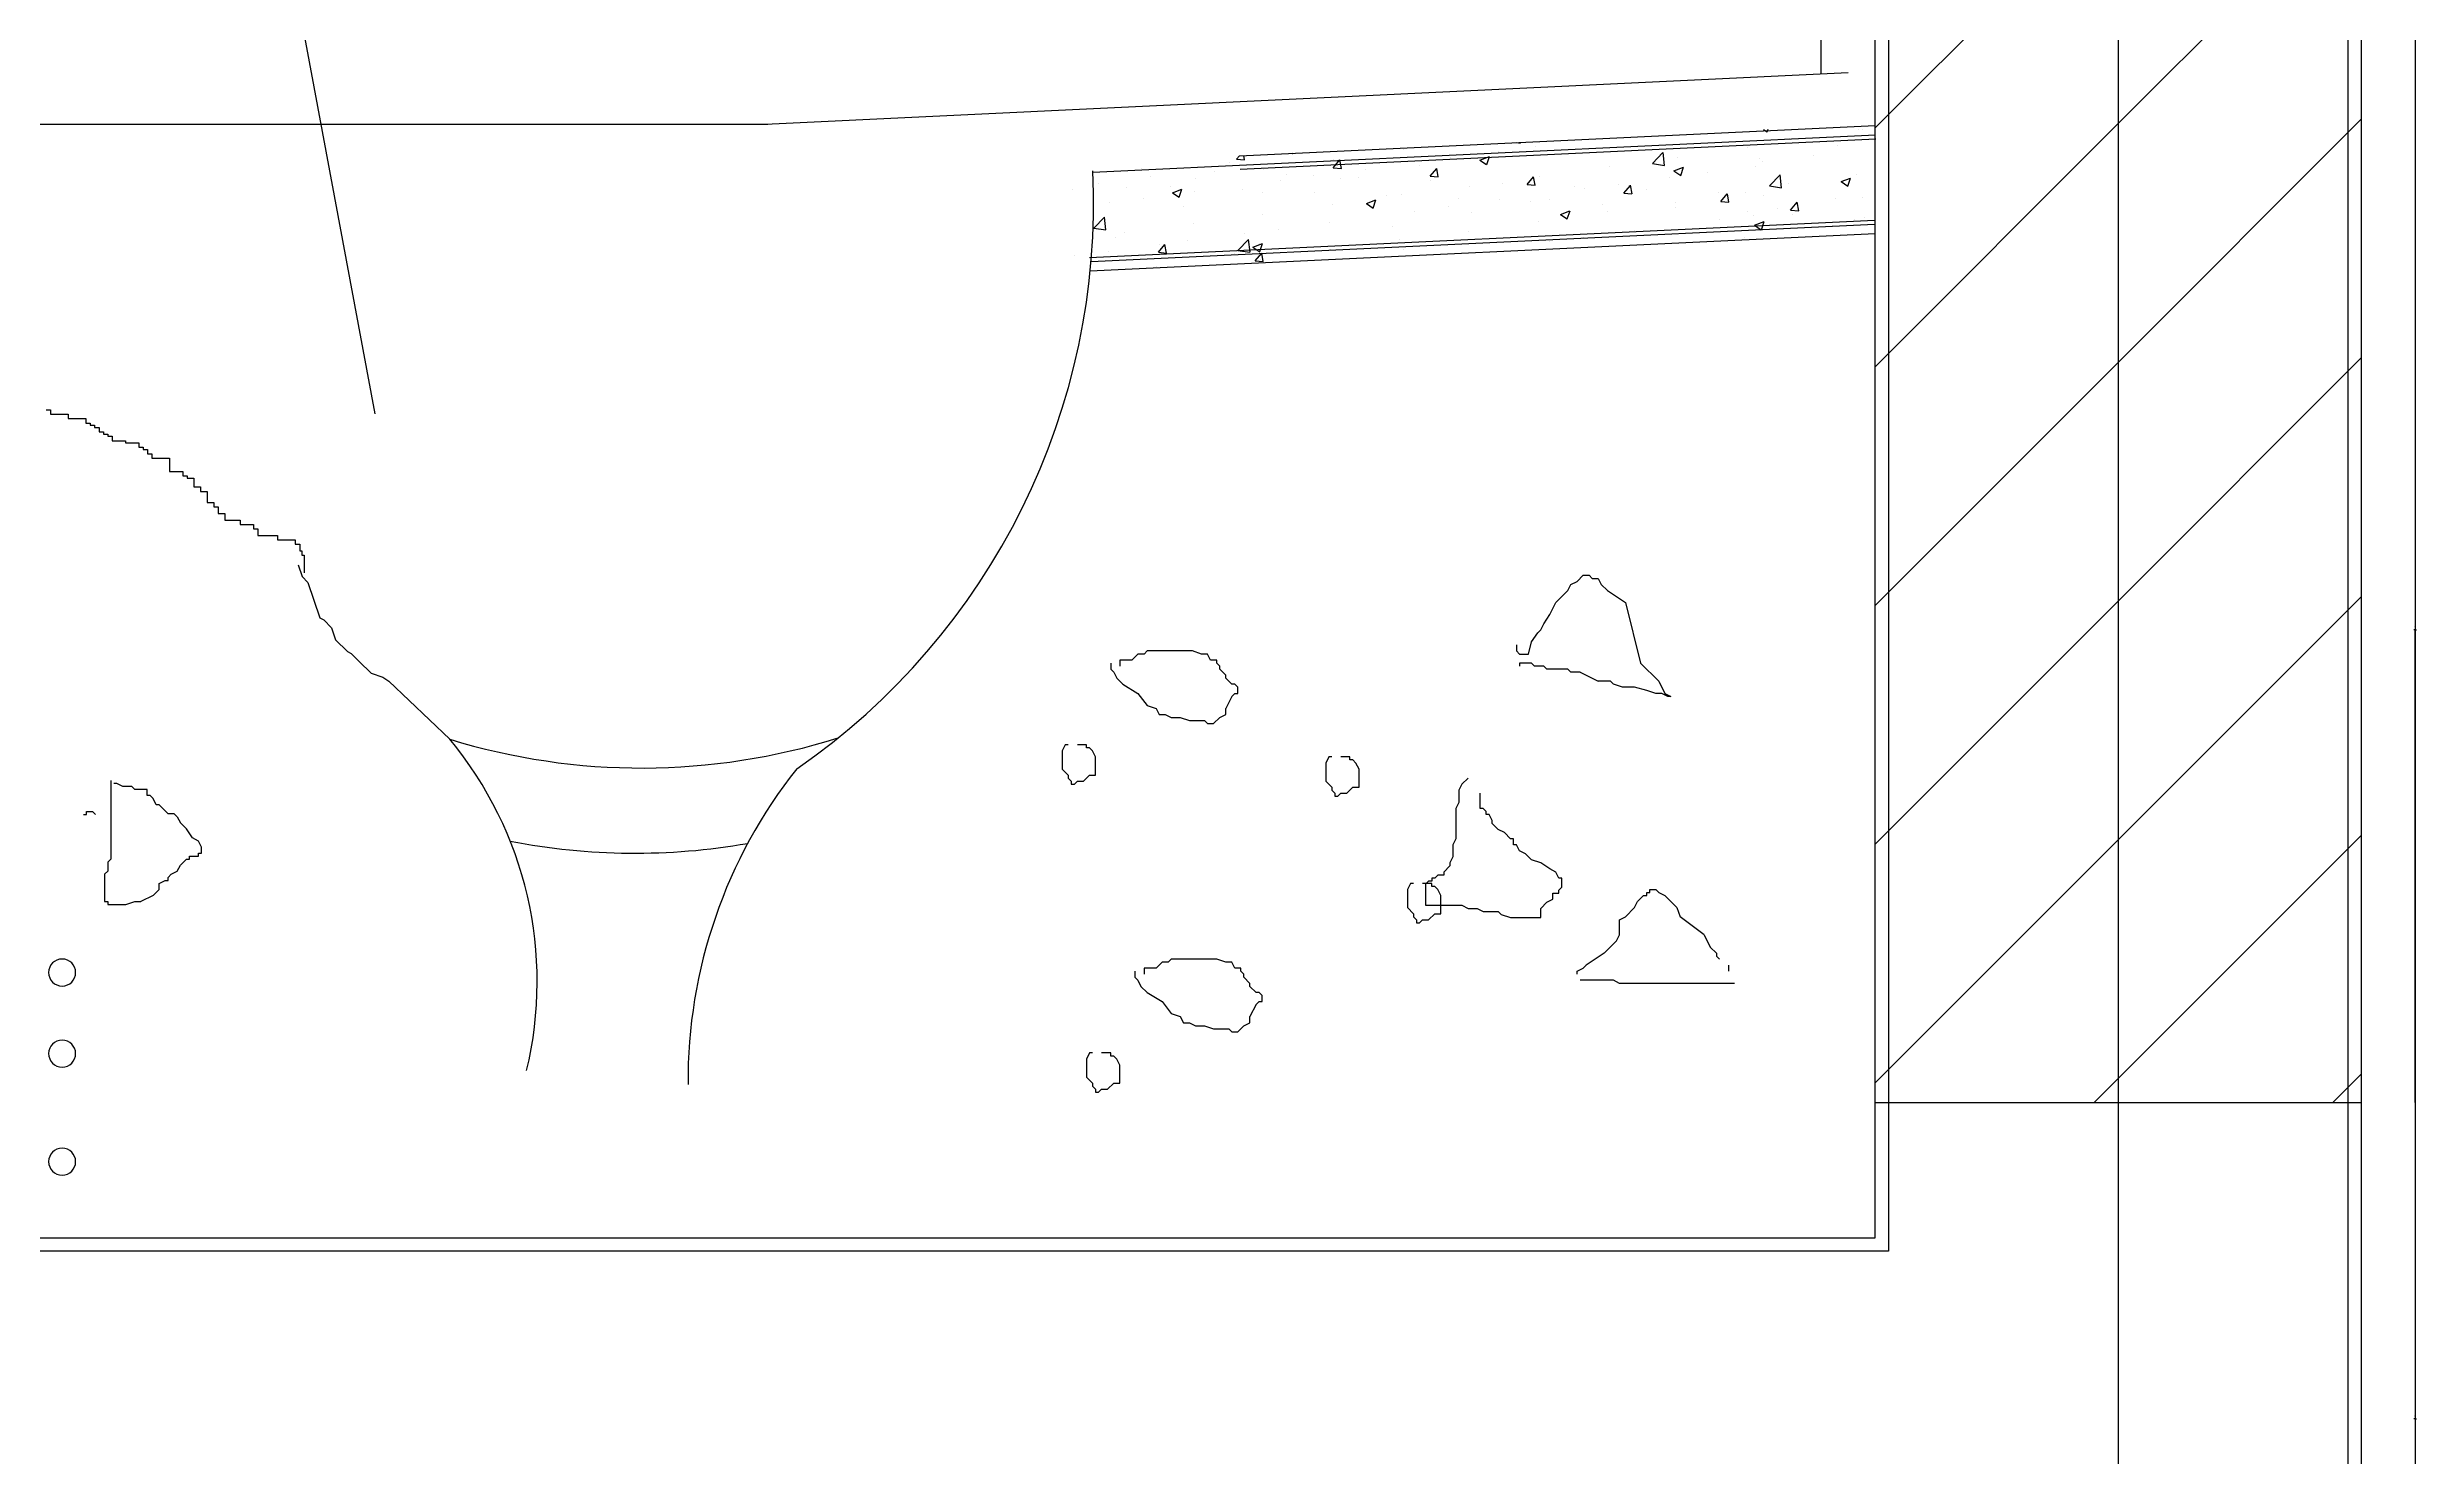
# Model space of a CAD drawing. Header units: metres. Extents: x -750 to 9354, y 114 to 2961.
# Drawn here: x 7899 to 8776, y 1275 to 1797 of the extents above; entities that cross this region are included whole.
import ezdxf

# ---------------------------------------------------------------- set-up
doc = ezdxf.new("R2010")
doc.units = ezdxf.units.M
for name, color, linetype in [('DOTE', 1, 'Continuous'), ('PUB_DIM', 3, 'Continuous'), ('PUB_WALL', 255, 'Continuous'), ('S_FLOOR', 2, 'Continuous'), ('S_SURFACE', 6, 'Continuous')]:
    doc.layers.add(name, color=color, linetype=linetype)
doc.dimstyles.get("Standard").update_dxf_attribs({"dimtxt": 2.5, "dimasz": 2.5, "dimexe": 1.25, "dimexo": 0.625, "dimtad": 1, "dimcen": 2.5, "dimazin": 3, "dimtfac": 1, "dimtmove": 0, "dimatfit": 3})

# ---------------------------------------------------------------- blocks, each defined once
blk = doc.blocks.new('*D20')
for p, q in [((8775.53, 1756.18), (8775.53, 1581.18)), ((8775.28, 1581.18), (8775.03, 1581.18)), ((8775.53, 1406.18), (8775.53, 1581.18)), ((8775.53, 1581.18), (8775.53, 1581.18)), ((8775.78, 1581.18), (8776.03, 1581.18))]:
    blk.add_line(p, q)
at = {"layer": 'Defpoints'}
for p in [(8775.53, 1756.18), (8775.53, 1581.18), (8775.53, 1406.18)]:
    blk.add_point(p, dxfattribs=at)
at = {"layer": 'PUB_DIM', "insert": (8775.53, 1582.305), "char_height": 1, "attachment_point": 5}
blk.add_mtext('0', dxfattribs=at)
blk = doc.blocks.new('*D23')
for p, q in [((8775.53, 1406.18), (8775.53, 1289.08)), ((8775.53, 1356.17), (8775.53, 1289.08)), ((8775.28, 1289.08), (8775.03, 1289.08)), ((8775.53, 1289.08), (8775.53, 1289.08)), ((8775.78, 1289.08), (8776.03, 1289.08))]:
    blk.add_line(p, q)
at = {"layer": 'Defpoints'}
for p in [(8775.53, 1406.18), (8775.53, 1356.17), (8775.53, 1289.08)]:
    blk.add_point(p, dxfattribs=at)
at = {"layer": 'PUB_DIM', "insert": (8775.53, 1290.205), "char_height": 1, "attachment_point": 5}
blk.add_mtext('0', dxfattribs=at)

msp = doc.modelspace()

# ---------------------------------------------------------------- linework, layer by layer
at = {"layer": 'DOTE'}
msp.add_line((8665.53, 2526.17), (8665.53, 717.2), dxfattribs=at)
at = {"layer": 'PUB_WALL'}
msp.add_line((8575.53, 1406.17), (8755.53, 1406.17), dxfattribs=at)
for points in [[(8750.53, 2496.17), (8750.53, 861.17), (8580.53, 861.17), (8580.53, 1261.17), (6885.53, 1261.17)], [(8580.53, 2496.17), (8580.53, 1351.17), (7540.53, 1351.17), (7540.53, 2009.23)], [(8285.89, 1750.64), (8575.7, 1764.44)], [(8340.39, 1751.74), (8575.77, 1762.95)], [(8284.68, 1719.05), (8575.29, 1732.89)], [(8285.24, 1717.57), (8575.36, 1731.39)], [(8575.53, 1406.17), (8755.53, 1406.17)]]:
    msp.add_lwpolyline(points, dxfattribs=at)
at = {"layer": 'S_FLOOR'}
for p, q in [((8575.53, 1356.17), (8575.53, 2496.17)), ((8755.53, 2496.17), (8755.53, 1356.17)), ((8340.16, 1756.73), (8575.53, 1767.94)), ((8284.92, 1714.06), (8575.53, 1727.89)), ((8575.53, 1406.17), (8755.53, 1406.17)), ((7545.53, 1356.17), (8575.53, 1356.17)), ((8755.53, 1356.17), (8755.53, 856.17))]:
    msp.add_line(p, q, dxfattribs=at)
at = {"layer": 'S_SURFACE'}
for p, q in [((8555.53, 1787.01), (8555.53, 2496.17)), ((8775.53, 2496.17), (8775.53, 656.17)), ((7907.4, 2266.17), (8019.99, 1661.14)), ((8575.53, 1767), (8665.53, 1857)), ((8665.53, 1768.62), (8755.53, 1858.62)), ((8164.58, 1768.39), (8565.53, 1787.49)), ((7865.53, 1768.42), (8165.53, 1768.42)), ((8534.27, 1766.45), (8535.57, 1765.57)), ((8535.59, 1765.58), (8535.91, 1766.53)), ((8569.23, 1766.37), (8569.23, 1766.37)), ((8570.72, 1766.27), (8570.72, 1766.27)), ((8575.53, 1678.62), (8665.53, 1768.62)), ((8665.53, 1680.23), (8755.53, 1770.23)), ((8339.07, 1755.44), (8340.16, 1756.73)), ((8339.07, 1755.44), (8342.06, 1755.18)), ((8342.08, 1755.18), (8341.78, 1756.81)), ((8359.55, 1757.65), (8359.85, 1757.46)), ((8359.87, 1757.46), (8359.94, 1757.67)), ((8374.93, 1752.3), (8377.35, 1755.17)), ((8375.12, 1755.35), (8375.12, 1755.35)), ((8377.94, 1752.05), (8377.37, 1755.18)), ((8400.79, 1758.87), (8400.79, 1758.87)), ((8418.25, 1755.94), (8418.25, 1755.94)), ((8429.21, 1755.13), (8432.72, 1756.47)), ((8429.21, 1755.13), (8431.7, 1753.45)), ((8430.76, 1757.59), (8430.76, 1757.59)), ((8431.72, 1753.46), (8432.74, 1756.48)), ((8436.02, 1758.12), (8436.02, 1758.12)), ((8442.77, 1761.62), (8444.18, 1761.4)), ((8444.2, 1761.4), (8444.17, 1761.68)), ((8449.7, 1760.08), (8449.7, 1760.08)), ((8493.09, 1753.81), (8496.99, 1757.87)), ((8497.56, 1753.12), (8497.01, 1757.87)), ((8502.34, 1755.9), (8502.34, 1755.9)), ((8528.31, 1759.65), (8528.31, 1759.65)), ((8532.6, 1755.64), (8532.6, 1755.64)), ((8533.67, 1754.46), (8533.67, 1754.46)), ((8543.98, 1763.17), (8543.98, 1763.17)), ((8552.61, 1756.96), (8552.61, 1756.96)), ((8561.76, 1760.64), (8561.76, 1760.64)), ((8287.92, 1746.41), (8287.92, 1746.41)), ((8304.07, 1752), (8304.07, 1752)), ((8307.4, 1749.08), (8307.4, 1749.08)), ((8323.9, 1748.4), (8323.9, 1748.4)), ((8330.76, 1750.87), (8330.76, 1750.87)), ((8336.56, 1754.08), (8336.56, 1754.08)), ((8349.15, 1751.6), (8349.15, 1751.6)), ((8355.21, 1747.64), (8355.21, 1747.64)), ((8357.45, 1749.74), (8357.45, 1749.74)), ((8367.73, 1749.29), (8367.73, 1749.29)), ((8374.93, 1752.3), (8377.92, 1752.04)), ((8377.7, 1748.11), (8377.7, 1748.11)), ((8384.14, 1748.61), (8384.14, 1748.61)), ((8386.67, 1751.78), (8386.67, 1751.78)), ((8406.86, 1753.11), (8406.86, 1753.11)), ((8410.8, 1749.16), (8413.21, 1752.04)), ((8410.8, 1749.16), (8413.79, 1748.9)), ((8410.83, 1747.49), (8410.83, 1747.49)), ((8413.81, 1748.91), (8413.23, 1752.04)), ((8437.53, 1746.36), (8437.53, 1746.36)), ((8446.66, 1746.03), (8449.07, 1748.9)), ((8446.66, 1746.03), (8449.65, 1745.77)), ((8449.67, 1745.77), (8449.09, 1748.91)), ((8451.41, 1749.18), (8451.41, 1749.18)), ((8477.08, 1752.7), (8477.08, 1752.7)), ((8480.64, 1746.16), (8480.64, 1746.16)), ((8482.52, 1742.89), (8484.93, 1745.76)), ((8485.53, 1742.63), (8484.95, 1745.77)), ((8493.09, 1753.81), (8497.54, 1753.12)), ((8499.58, 1748.66), (8499.58, 1748.66)), ((8501.07, 1751.13), (8504.57, 1752.47)), ((8501.07, 1751.13), (8503.56, 1749.45)), ((8503.58, 1749.45), (8504.59, 1752.48)), ((8513.44, 1750.63), (8513.44, 1750.63)), ((8531.15, 1752.82), (8531.15, 1752.82)), ((8536.45, 1745.54), (8540.35, 1749.6)), ((8540.92, 1744.85), (8540.37, 1749.6)), ((8543.37, 1746.52), (8543.37, 1746.52)), ((8562.93, 1747.12), (8566.43, 1748.47)), ((8562.93, 1747.12), (8565.41, 1745.44)), ((8565.44, 1745.45), (8566.45, 1748.47)), ((8568.62, 1749.72), (8568.62, 1749.72)), ((8278.25, 1744.07), (8278.25, 1744.07)), ((8292.18, 1739.34), (8292.18, 1739.34)), ((8298.22, 1744.88), (8298.22, 1744.88)), ((8304.7, 1740.99), (8304.7, 1740.99)), ((8314.61, 1745.28), (8314.61, 1745.28)), ((8315.35, 1743.01), (8318.85, 1744.35)), ((8315.35, 1743.01), (8317.83, 1741.33)), ((8317.85, 1741.34), (8318.87, 1744.36)), ((8319.39, 1738.1), (8319.39, 1738.1)), ((8323.64, 1743.48), (8323.64, 1743.48)), ((8341.3, 1744.15), (8341.3, 1744.15)), ((8348.54, 1743.1), (8348.54, 1743.1)), ((8368, 1743.03), (8368, 1743.03)), ((8374.51, 1738.71), (8374.51, 1738.71)), ((8387.2, 1739), (8390.7, 1740.35)), ((8387.2, 1739), (8389.69, 1737.33)), ((8389.71, 1737.33), (8390.72, 1740.35)), ((8394.69, 1741.9), (8394.69, 1741.9)), ((8400.18, 1742.23), (8400.18, 1742.23)), ((8417.61, 1737.87), (8417.61, 1737.87)), ((8421.38, 1740.77), (8421.38, 1740.77)), ((8425.44, 1745.43), (8425.44, 1745.43)), ((8436.55, 1740.36), (8436.55, 1740.36)), ((8448.07, 1739.64), (8448.07, 1739.64)), ((8455.12, 1740.62), (8455.12, 1740.62)), ((8464.22, 1745.23), (8464.22, 1745.23)), ((8468.12, 1744.52), (8468.12, 1744.52)), ((8474.76, 1738.51), (8474.76, 1738.51)), ((8482.52, 1742.89), (8485.51, 1742.63)), ((8484.28, 1745.63), (8484.28, 1745.63)), ((8490.91, 1744.1), (8490.91, 1744.1)), ((8501.45, 1737.39), (8501.45, 1737.39)), ((8501.73, 1739.25), (8501.73, 1739.25)), ((8517.6, 1742.97), (8517.6, 1742.97)), ((8518.39, 1739.75), (8520.8, 1742.62)), ((8518.39, 1739.75), (8521.38, 1739.49)), ((8521.4, 1739.5), (8520.82, 1742.63)), ((8527.7, 1743), (8527.7, 1743)), ((8534.29, 1741.85), (8534.29, 1741.85)), ((8536.45, 1745.54), (8540.9, 1744.85)), ((8539.45, 1737.24), (8539.45, 1737.24)), ((8544.25, 1736.61), (8546.66, 1739.49)), ((8547.26, 1736.36), (8546.68, 1739.49)), ((8560.98, 1740.72), (8560.98, 1740.72)), ((8571.03, 1741.39), (8571.03, 1741.39)), ((8286.27, 1729.94), (8290.17, 1733.99)), ((8286.27, 1729.94), (8290.72, 1729.25)), ((8290.74, 1729.25), (8290.19, 1734)), ((8290.23, 1733.09), (8290.23, 1733.09)), ((8297.62, 1728.24), (8297.62, 1728.24)), ((8323.29, 1731.76), (8323.29, 1731.76)), ((8348.54, 1734.96), (8348.54, 1734.96)), ((8354.58, 1729.57), (8354.58, 1729.57)), ((8373.51, 1732.06), (8373.51, 1732.06)), ((8396.8, 1730.61), (8396.8, 1730.61)), ((8405.09, 1736.22), (8405.09, 1736.22)), ((8424.83, 1728.78), (8424.83, 1728.78)), ((8425.96, 1735.62), (8425.96, 1735.62)), ((8450.8, 1732.53), (8450.8, 1732.53)), ((8459.06, 1735), (8462.56, 1736.34)), ((8459.06, 1735), (8461.55, 1733.32)), ((8461.57, 1733.33), (8462.58, 1736.35)), ((8476.47, 1736.05), (8476.47, 1736.05)), ((8486.42, 1728.94), (8486.42, 1728.94)), ((8518, 1733.09), (8518, 1733.09)), ((8528.14, 1736.26), (8528.14, 1736.26)), ((8530.52, 1734.74), (8530.52, 1734.74)), ((8530.92, 1730.99), (8534.42, 1732.34)), ((8530.92, 1730.99), (8533.4, 1729.32)), ((8533.42, 1729.32), (8534.44, 1732.34)), ((8542.76, 1729.88), (8542.76, 1729.88)), ((8544.25, 1736.61), (8547.24, 1736.35)), ((8544.83, 1735.13), (8544.83, 1735.13)), ((8559.69, 1730.81), (8559.69, 1730.81)), ((8568.02, 1733.08), (8568.02, 1733.08)), ((8571.52, 1734), (8571.52, 1734)), ((8279.03, 1719.62), (8279.03, 1719.62)), ((8291.55, 1721.27), (8291.55, 1721.27)), ((8294.12, 1726.58), (8294.12, 1726.58)), ((8310.15, 1720.97), (8312.56, 1723.84)), ((8310.15, 1720.97), (8313.14, 1720.71)), ((8310.48, 1723.76), (8310.48, 1723.76)), ((8313.16, 1720.71), (8312.58, 1723.85)), ((8320.81, 1725.45), (8320.81, 1725.45)), ((8338.48, 1720.6), (8338.48, 1720.6)), ((8339.64, 1721.66), (8343.53, 1725.72)), ((8339.64, 1721.66), (8344.08, 1720.97)), ((8342.06, 1727.92), (8342.06, 1727.92)), ((8344.1, 1720.97), (8343.55, 1725.72)), ((8345.19, 1722.88), (8348.69, 1724.22)), ((8345.19, 1722.88), (8347.68, 1721.2)), ((8346.01, 1717.83), (8348.42, 1720.7)), ((8347.51, 1724.33), (8347.51, 1724.33)), ((8347.7, 1721.21), (8348.71, 1724.23)), ((8349.02, 1717.57), (8348.44, 1720.71)), ((8373.9, 1722.06), (8373.9, 1722.06)), ((8374.2, 1723.2), (8374.2, 1723.2)), ((8399.58, 1725.58), (8399.58, 1725.58)), ((8400.89, 1722.07), (8400.89, 1722.07)), ((8427.58, 1720.94), (8427.58, 1720.94)), ((8454.97, 1724.8), (8454.97, 1724.8)), ((8467.49, 1726.44), (8467.49, 1726.44)), ((8527.09, 1726.36), (8527.09, 1726.36)), ((8309.32, 1715.6), (8309.32, 1715.6)), ((8346.01, 1717.83), (8349, 1717.57)), ((8347.93, 1718.31), (8347.93, 1718.31)), ((8575.53, 1590.23), (8665.53, 1680.23)), ((8665.53, 1591.84), (8755.53, 1681.84)), ((7898.35, 1662.65), (7899.98, 1662.65)), ((7899.98, 1662.65), (7899.98, 1661.02)), ((7899.98, 1661.02), (7906.51, 1661.02)), ((7906.51, 1661.02), (7906.51, 1659.39)), ((7906.51, 1659.39), (7913.04, 1659.39)), ((7913.04, 1659.39), (7913.04, 1657.75)), ((7913.04, 1657.75), (7914.68, 1657.75)), ((7914.68, 1657.75), (7914.68, 1656.94)), ((7914.68, 1656.94), (7916.31, 1656.94)), ((7916.31, 1656.94), (7916.31, 1656.12)), ((7916.31, 1656.12), (7917.94, 1656.12)), ((7917.94, 1656.12), (7917.94, 1654.49)), ((7917.94, 1654.49), (7919.57, 1654.49)), ((7919.57, 1654.49), (7919.57, 1653.68)), ((7919.57, 1653.68), (7921.21, 1653.68)), ((7921.21, 1653.68), (7921.21, 1652.86)), ((7921.21, 1652.86), (7922.84, 1652.86)), ((7922.84, 1652.86), (7922.84, 1651.23)), ((7922.84, 1651.23), (7927.74, 1651.23)), ((7927.74, 1651.23), (7927.74, 1650.41)), ((7927.74, 1650.41), (7932.64, 1650.41)), ((7932.64, 1650.41), (7932.64, 1648.78)), ((7932.64, 1648.78), (7934.27, 1648.78)), ((7934.27, 1648.78), (7934.27, 1647.96)), ((7934.27, 1647.96), (7935.9, 1647.96)), ((7935.9, 1647.96), (7935.9, 1646.33)), ((7935.9, 1646.33), (7937.53, 1646.33)), ((7937.53, 1646.33), (7937.53, 1644.7)), ((7937.53, 1644.7), (7944.06, 1644.7)), ((7944.06, 1644.7), (7944.06, 1639.8)), ((7944.06, 1639.8), (7948.96, 1639.8)), ((7948.96, 1639.8), (7948.96, 1638.17)), ((7948.96, 1638.17), (7950.6, 1638.17)), ((7950.6, 1638.17), (7950.6, 1637.36)), ((7950.6, 1637.36), (7953.04, 1637.36)), ((7953.04, 1637.36), (7953.04, 1634.09)), ((7953.04, 1634.09), (7955.49, 1634.09)), ((7955.49, 1634.09), (7955.49, 1632.46)), ((7955.49, 1632.46), (7957.94, 1632.46)), ((7957.94, 1632.46), (7957.94, 1628.38)), ((7957.94, 1628.38), (7960.39, 1628.38)), ((7960.39, 1628.38), (7960.39, 1626.75)), ((7960.39, 1626.75), (7962.02, 1626.75)), ((7962.02, 1626.75), (7962.02, 1624.3)), ((7962.02, 1624.3), (7964.47, 1624.3)), ((7964.47, 1624.3), (7964.47, 1621.85)), ((7964.47, 1621.85), (7970.19, 1621.85)), ((7970.19, 1621.85), (7970.19, 1620.22)), ((7970.19, 1620.22), (7975.09, 1620.22)), ((7975.09, 1620.22), (7975.09, 1618.59)), ((7975.09, 1618.59), (7976.72, 1618.59)), ((7976.72, 1618.59), (7976.72, 1616.14)), ((7976.72, 1616.14), (7984.07, 1616.14)), ((7984.07, 1616.14), (7984.07, 1614.51)), ((7984.07, 1614.51), (7990.6, 1614.51)), ((7990.6, 1614.51), (7990.6, 1612.88)), ((7990.6, 1612.88), (7992.23, 1612.88)), ((7992.23, 1612.88), (7992.23, 1610.43)), ((7992.23, 1610.43), (7993.05, 1610.43)), ((7993.05, 1610.43), (7993.05, 1608.8)), ((7993.05, 1608.8), (7993.86, 1608.8)), ((7993.86, 1608.8), (7993.86, 1602.27)), ((7991.63, 1605.3), (7993.09, 1600.92)), ((7993.09, 1600.92), (7995.28, 1598.73)), ((7995.28, 1598.73), (7999.66, 1585.59)), ((8461.81, 1595.79), (8462.93, 1598.03)), ((8462.93, 1598.03), (8465.17, 1599.15)), ((8467.42, 1601.39), (8465.17, 1599.15)), ((8467.42, 1601.39), (8469.66, 1601.39)), ((8469.66, 1601.39), (8470.78, 1600.27)), ((8470.78, 1600.27), (8473.02, 1600.27)), ((8473.02, 1600.27), (8474.14, 1598.03)), ((8474.14, 1598.03), (8476.39, 1595.79)), ((8455.08, 1586.82), (8457.33, 1591.3)), ((8461.81, 1595.79), (8457.33, 1591.3)), ((8476.39, 1595.79), (8483.11, 1591.3)), ((8483.11, 1591.3), (8488.72, 1568.89)), ((8575.53, 1501.84), (8665.53, 1591.84)), ((8665.53, 1503.45), (8755.53, 1593.45)), ((7999.66, 1585.59), (8001.12, 1584.86)), ((8001.12, 1584.86), (8004.04, 1581.94)), ((8004.04, 1581.94), (8005.5, 1577.56)), ((8448.36, 1576.73), (8450.6, 1580.1)), ((8450.6, 1580.1), (8451.72, 1581.22)), ((8451.72, 1581.22), (8452.84, 1583.46)), ((8452.84, 1583.46), (8455.08, 1586.82)), ((8005.5, 1577.56), (8009.88, 1573.18)), ((8009.88, 1573.18), (8011.34, 1572.45)), ((8011.34, 1572.45), (8014.26, 1569.53)), ((8300.35, 1570.01), (8302.6, 1572.25)), ((8304.84, 1572.25), (8302.6, 1572.25)), ((8305.96, 1573.37), (8304.84, 1572.25)), ((8322.78, 1573.37), (8305.96, 1573.37)), ((8326.14, 1572.25), (8322.78, 1573.37)), ((8328.38, 1572.25), (8326.14, 1572.25)), ((8329.51, 1570.01), (8328.38, 1572.25)), ((8442.75, 1575.61), (8442.75, 1573.37)), ((8442.75, 1573.37), (8443.87, 1572.25)), ((8443.87, 1572.25), (8447.23, 1572.25)), ((8447.23, 1572.25), (8448.36, 1576.73)), ((8014.26, 1569.53), (8018.65, 1565.15)), ((8018.65, 1565.15), (8023.03, 1563.69)), ((8023.03, 1563.69), (8025.22, 1562.23)), ((8025.22, 1562.23), (8047.79, 1540.69)), ((8292.51, 1568.89), (8292.51, 1566.65)), ((8292.51, 1566.65), (8293.63, 1565.53)), ((8293.63, 1565.53), (8294.75, 1563.29)), ((8294.75, 1563.29), (8296.99, 1561.04)), ((8300.35, 1570.01), (8295.87, 1570.01)), ((8295.87, 1570.01), (8295.87, 1567.77)), ((8331.75, 1570.01), (8329.51, 1570.01)), ((8331.75, 1568.89), (8331.75, 1570.01)), ((8332.87, 1567.77), (8331.75, 1568.89)), ((8332.87, 1566.65), (8332.87, 1567.77)), ((8332.87, 1566.65), (8335.11, 1564.41)), ((8335.11, 1563.29), (8335.11, 1564.41)), ((8335.11, 1563.29), (8337.35, 1561.04)), ((8448.36, 1568.89), (8443.87, 1568.89)), ((8443.87, 1568.89), (8443.87, 1567.77)), ((8449.48, 1567.77), (8448.36, 1568.89)), ((8452.84, 1567.77), (8449.48, 1567.77)), ((8453.96, 1566.65), (8452.84, 1567.77)), ((8461.81, 1566.65), (8453.96, 1566.65)), ((8462.93, 1565.53), (8461.81, 1566.65)), ((8466.29, 1565.53), (8462.93, 1565.53)), ((8466.29, 1565.53), (8473.02, 1562.16)), ((8477.51, 1562.16), (8473.02, 1562.16)), ((8478.63, 1561.04), (8477.51, 1562.16)), ((8495.45, 1562.16), (8488.72, 1568.89)), ((8495.45, 1562.16), (8497.69, 1557.68)), ((8296.99, 1561.04), (8302.6, 1557.68)), ((8302.6, 1557.68), (8305.96, 1553.2)), ((8305.96, 1553.2), (8309.32, 1552.08)), ((8337.35, 1556.56), (8335.11, 1552.08)), ((8338.48, 1561.04), (8337.35, 1561.04)), ((8337.35, 1556.56), (8338.48, 1557.68)), ((8338.48, 1561.04), (8339.6, 1559.92)), ((8338.48, 1557.68), (8339.6, 1557.68)), ((8339.6, 1557.68), (8339.6, 1559.92)), ((8481.99, 1559.92), (8478.63, 1561.04)), ((8486.48, 1559.92), (8481.99, 1559.92)), ((8490.96, 1558.8), (8486.48, 1559.92)), ((8494.33, 1557.68), (8490.96, 1558.8)), ((8496.57, 1557.68), (8494.33, 1557.68)), ((8498.81, 1556.56), (8496.57, 1557.68)), ((8497.69, 1557.68), (8499.93, 1556.56)), ((8499.93, 1556.56), (8498.81, 1556.56)), ((8309.32, 1552.08), (8310.45, 1549.84)), ((8310.45, 1549.84), (8312.69, 1549.84)), ((8312.69, 1549.84), (8314.93, 1548.71)), ((8314.93, 1548.71), (8318.29, 1548.71)), ((8318.29, 1548.71), (8321.66, 1547.59)), ((8321.66, 1547.59), (8327.26, 1547.59)), ((8327.26, 1547.59), (8328.38, 1546.47)), ((8328.38, 1546.47), (8330.63, 1546.47)), ((8332.87, 1548.71), (8330.63, 1546.47)), ((8332.87, 1548.71), (8335.11, 1549.84)), ((8335.11, 1549.84), (8335.11, 1552.08)), ((8275.69, 1538.63), (8274.57, 1536.39)), ((8274.57, 1536.39), (8274.57, 1529.66)), ((8276.81, 1538.63), (8275.69, 1538.63)), ((8283.54, 1538.63), (8280.17, 1538.63)), ((8283.54, 1537.51), (8283.54, 1538.63)), ((8284.66, 1537.51), (8283.54, 1537.51)), ((8285.78, 1536.39), (8284.66, 1537.51)), ((8286.9, 1534.14), (8285.78, 1536.39)), ((8276.81, 1527.42), (8274.57, 1529.66)), ((8276.81, 1527.42), (8276.81, 1526.3)), ((8284.66, 1527.42), (8282.41, 1525.18)), ((8284.66, 1527.42), (8286.9, 1527.42)), ((8286.9, 1527.42), (8286.9, 1534.14)), ((8373.23, 1534.14), (8372.11, 1531.9)), ((8372.11, 1531.9), (8372.11, 1525.18)), ((8374.35, 1534.14), (8373.23, 1534.14)), ((8381.08, 1534.14), (8377.72, 1534.14)), ((8381.08, 1533.02), (8381.08, 1534.14)), ((8382.2, 1533.02), (8381.08, 1533.02)), ((8383.32, 1531.9), (8382.2, 1533.02)), ((8384.45, 1529.66), (8383.32, 1531.9)), ((8384.45, 1522.94), (8384.45, 1529.66)), ((7922.26, 1525.43), (7922.26, 1496.29)), ((7924.5, 1524.31), (7923.38, 1524.31)), ((7926.74, 1523.19), (7924.5, 1524.31)), ((7930.1, 1523.19), (7926.74, 1523.19)), ((7931.23, 1522.07), (7930.1, 1523.19)), ((7935.71, 1522.07), (7931.23, 1522.07)), ((7935.71, 1519.83), (7935.71, 1522.07)), ((7936.83, 1519.83), (7935.71, 1519.83)), ((7936.83, 1519.83), (7937.95, 1518.71)), ((7939.07, 1516.47), (7937.95, 1518.71)), ((8276.81, 1526.3), (8277.93, 1525.18)), ((8277.93, 1525.18), (8277.93, 1524.06)), ((8277.93, 1524.06), (8279.05, 1524.06)), ((8279.05, 1524.06), (8280.17, 1525.18)), ((8280.17, 1525.18), (8282.41, 1525.18)), ((8374.35, 1522.94), (8372.11, 1525.18)), ((8374.35, 1522.94), (8374.35, 1521.82)), ((8374.35, 1521.82), (8375.48, 1520.69)), ((8375.48, 1520.69), (8375.48, 1519.57)), ((8375.48, 1519.57), (8376.6, 1519.57)), ((8376.6, 1519.57), (8377.72, 1520.69)), ((8377.72, 1520.69), (8379.96, 1520.69)), ((8382.2, 1522.94), (8379.96, 1520.69)), ((8382.2, 1522.94), (8384.45, 1522.94)), ((8422.57, 1524.06), (8421.45, 1521.82)), ((8421.45, 1521.82), (8421.45, 1517.33)), ((8422.57, 1524.06), (8424.81, 1526.3)), ((8429.29, 1515.09), (8429.29, 1520.69)), ((7912.16, 1512.86), (7913.29, 1512.86)), ((7913.29, 1512.86), (7913.29, 1513.98)), ((7913.29, 1513.98), (7915.53, 1513.98)), ((7915.53, 1513.98), (7916.65, 1512.86)), ((7940.2, 1516.47), (7939.07, 1516.47)), ((7940.2, 1516.47), (7943.56, 1513.11)), ((7945.8, 1513.11), (7943.56, 1513.11)), ((7946.92, 1511.98), (7945.8, 1513.11)), ((7946.92, 1511.98), (7948.04, 1509.74)), ((7950.29, 1507.5), (7948.04, 1509.74)), ((8421.45, 1517.33), (8420.32, 1515.09)), ((8420.32, 1515.09), (8420.32, 1503.88)), ((8430.42, 1515.09), (8429.29, 1515.09)), ((8431.54, 1513.97), (8430.42, 1515.09)), ((8431.54, 1512.85), (8431.54, 1513.97)), ((8432.66, 1512.85), (8431.54, 1512.85)), ((8433.78, 1510.61), (8432.66, 1512.85)), ((8433.78, 1509.49), (8433.78, 1510.61)), ((8433.78, 1509.49), (8436.02, 1507.25)), ((7952.53, 1504.14), (7950.29, 1507.5)), ((7954.77, 1503.02), (7952.53, 1504.14)), ((7955.89, 1500.78), (7954.77, 1503.02)), ((7955.89, 1498.54), (7955.89, 1500.78)), ((8420.32, 1503.88), (8419.2, 1501.64)), ((8419.2, 1501.64), (8419.2, 1497.16)), ((8438.26, 1506.12), (8436.02, 1507.25)), ((8438.26, 1506.12), (8440.51, 1503.88)), ((8441.63, 1503.88), (8440.51, 1503.88)), ((8441.63, 1501.64), (8441.63, 1503.88)), ((8442.75, 1501.64), (8441.63, 1501.64)), ((8443.87, 1499.4), (8442.75, 1501.64)), ((8575.53, 1413.45), (8665.53, 1503.45)), ((8665.53, 1415.06), (8755.53, 1505.06)), ((7921.13, 1491.81), (7920.01, 1490.69)), ((7922.26, 1496.29), (7921.13, 1495.17)), ((7921.13, 1495.17), (7921.13, 1491.81)), ((7944.68, 1490.69), (7946.92, 1491.81)), ((7946.92, 1491.81), (7948.04, 1494.05)), ((7950.29, 1496.29), (7948.04, 1494.05)), ((7950.29, 1496.29), (7951.41, 1496.29)), ((7951.41, 1497.41), (7954.77, 1497.41)), ((7951.41, 1496.29), (7951.41, 1497.41)), ((7954.77, 1498.54), (7955.89, 1498.54)), ((7954.77, 1497.41), (7954.77, 1498.54)), ((8415.84, 1491.55), (8418.08, 1493.8)), ((8415.84, 1491.55), (8415.84, 1490.43)), ((8419.2, 1497.16), (8418.08, 1494.92)), ((8418.08, 1494.92), (8418.08, 1493.8)), ((8446.11, 1498.28), (8443.87, 1499.4)), ((8446.11, 1498.28), (8448.36, 1496.04)), ((8451.72, 1494.92), (8448.36, 1496.04)), ((8455.08, 1492.67), (8451.72, 1494.92)), ((8457.33, 1491.55), (8455.08, 1492.67)), ((8458.45, 1489.31), (8457.33, 1491.55)), ((7920.01, 1490.69), (7920.01, 1480.6)), ((7937.95, 1482.84), (7933.47, 1480.6)), ((7940.2, 1485.09), (7937.95, 1482.84)), ((7940.2, 1487.33), (7942.44, 1488.45)), ((7940.2, 1485.09), (7940.2, 1487.33)), ((7942.44, 1488.45), (7943.56, 1488.45)), ((7944.68, 1490.69), (7943.56, 1489.57)), ((7943.56, 1488.45), (7943.56, 1489.57)), ((8403.51, 1487.32), (8402.39, 1485.08)), ((8402.39, 1485.08), (8402.39, 1478.35)), ((8404.63, 1487.32), (8403.51, 1487.32)), ((8411.36, 1487.32), (8407.99, 1487.32)), ((8410.23, 1488.19), (8409.11, 1487.07)), ((8409.11, 1487.07), (8409.11, 1479.23)), ((8411.36, 1488.19), (8410.23, 1488.19)), ((8412.48, 1489.31), (8411.36, 1489.31)), ((8411.36, 1489.31), (8411.36, 1488.19)), ((8411.36, 1486.2), (8411.36, 1487.32)), ((8412.48, 1486.2), (8411.36, 1486.2)), ((8413.6, 1490.43), (8412.48, 1489.31)), ((8413.6, 1485.08), (8412.48, 1486.2)), ((8415.84, 1490.43), (8413.6, 1490.43)), ((8414.72, 1482.84), (8413.6, 1485.08)), ((8414.72, 1476.11), (8414.72, 1482.84)), ((8456.2, 1481.47), (8456.2, 1483.71)), ((8456.2, 1483.71), (8458.45, 1483.71)), ((8459.57, 1489.31), (8458.45, 1489.31)), ((8459.57, 1485.95), (8458.45, 1484.83)), ((8458.45, 1483.71), (8458.45, 1484.83)), ((8459.57, 1485.95), (8459.57, 1489.31)), ((8487.6, 1480.6), (8489.84, 1482.84)), ((8489.84, 1482.84), (8490.96, 1482.84)), ((8490.96, 1483.96), (8492.08, 1483.96)), ((8490.96, 1482.84), (8490.96, 1483.96)), ((8492.08, 1485.08), (8494.33, 1485.08)), ((8492.08, 1483.96), (8492.08, 1485.08)), ((8494.33, 1485.08), (8495.45, 1483.96)), ((8495.45, 1483.96), (8497.69, 1482.84)), ((8502.17, 1478.35), (8497.69, 1482.84)), ((7920.01, 1480.6), (7921.13, 1480.6)), ((7921.13, 1480.6), (7921.13, 1479.48)), ((7921.13, 1479.48), (7927.86, 1479.48)), ((7927.86, 1479.48), (7931.23, 1480.6)), ((7931.23, 1480.6), (7933.47, 1480.6)), ((8404.63, 1476.11), (8402.39, 1478.35)), ((8404.63, 1476.11), (8404.63, 1474.99)), ((8404.63, 1474.99), (8405.75, 1473.87)), ((8405.75, 1473.87), (8405.75, 1472.75)), ((8406.87, 1472.75), (8407.99, 1473.87)), ((8407.99, 1473.87), (8410.23, 1473.87)), ((8409.11, 1479.23), (8422.57, 1479.23)), ((8412.48, 1476.11), (8410.23, 1473.87)), ((8412.48, 1476.11), (8414.72, 1476.11)), ((8422.57, 1479.23), (8424.81, 1478.1)), ((8424.81, 1478.1), (8428.17, 1478.1)), ((8428.17, 1478.1), (8430.42, 1476.98)), ((8430.42, 1476.98), (8436.02, 1476.98)), ((8436.02, 1476.98), (8437.14, 1475.86)), ((8437.14, 1475.86), (8440.51, 1474.74)), ((8440.51, 1474.74), (8451.72, 1474.74)), ((8453.96, 1480.35), (8451.72, 1478.1)), ((8451.72, 1474.74), (8451.72, 1478.1)), ((8453.96, 1480.35), (8456.2, 1481.47)), ((8480.87, 1473.87), (8483.11, 1474.99)), ((8480.87, 1468.27), (8480.87, 1473.87)), ((8486.48, 1478.35), (8483.11, 1474.99)), ((8486.48, 1478.35), (8487.6, 1480.6)), ((8502.17, 1478.35), (8503.3, 1474.99)), ((8512.26, 1468.27), (8503.3, 1474.99)), ((8405.75, 1472.75), (8406.87, 1472.75)), ((8475.26, 1461.54), (8479.75, 1466.03)), ((8479.75, 1466.03), (8480.87, 1468.27)), ((8512.26, 1468.27), (8514.51, 1463.78)), ((8309.32, 1455.94), (8311.57, 1458.18)), ((8313.81, 1458.18), (8311.57, 1458.18)), ((8314.93, 1459.3), (8313.81, 1458.18)), ((8331.75, 1459.3), (8314.93, 1459.3)), ((8335.11, 1458.18), (8331.75, 1459.3)), ((8337.35, 1458.18), (8335.11, 1458.18)), ((8338.48, 1455.94), (8337.35, 1458.18)), ((8467.42, 1455.94), (8468.54, 1457.06)), ((8475.26, 1461.54), (8468.54, 1457.06)), ((8516.75, 1461.54), (8514.51, 1463.78)), ((8516.75, 1461.54), (8516.75, 1460.42)), ((8516.75, 1460.42), (8517.87, 1459.3)), ((8521.23, 1457.06), (8521.23, 1454.82)), ((8301.48, 1454.82), (8301.48, 1452.58)), ((8301.48, 1452.58), (8302.6, 1451.45)), ((8302.6, 1451.45), (8303.72, 1449.21)), ((8303.72, 1449.21), (8305.96, 1446.97)), ((8304.84, 1455.94), (8304.84, 1453.7)), ((8309.32, 1455.94), (8304.84, 1455.94)), ((8340.72, 1455.94), (8338.48, 1455.94)), ((8340.72, 1454.82), (8340.72, 1455.94)), ((8341.84, 1453.7), (8340.72, 1454.82)), ((8341.84, 1452.58), (8341.84, 1453.7)), ((8341.84, 1452.58), (8344.08, 1450.33)), ((8344.08, 1449.21), (8344.08, 1450.33)), ((8344.08, 1449.21), (8346.32, 1446.97)), ((8465.17, 1454.82), (8467.42, 1455.94)), ((8465.17, 1453.7), (8465.17, 1454.82)), ((8478.63, 1451.45), (8466.29, 1451.45)), ((8480.87, 1450.33), (8478.63, 1451.45)), ((8523.48, 1450.33), (8480.87, 1450.33)), ((8305.96, 1446.97), (8311.57, 1443.61)), ((8311.57, 1443.61), (8314.93, 1439.13)), ((8314.93, 1439.13), (8318.29, 1438.01)), ((8346.32, 1442.49), (8344.08, 1438.01)), ((8347.45, 1446.97), (8346.32, 1446.97)), ((8346.32, 1442.49), (8347.45, 1443.61)), ((8347.45, 1446.97), (8348.57, 1445.85)), ((8347.45, 1443.61), (8348.57, 1443.61)), ((8348.57, 1443.61), (8348.57, 1445.85)), ((8318.29, 1438.01), (8319.42, 1435.76)), ((8319.42, 1435.76), (8321.66, 1435.76)), ((8321.66, 1435.76), (8323.9, 1434.64)), ((8323.9, 1434.64), (8327.26, 1434.64)), ((8327.26, 1434.64), (8330.63, 1433.52)), ((8330.63, 1433.52), (8336.23, 1433.52)), ((8336.23, 1433.52), (8337.35, 1432.4)), ((8337.35, 1432.4), (8339.6, 1432.4)), ((8341.84, 1434.64), (8339.6, 1432.4)), ((8341.84, 1434.64), (8344.08, 1435.76)), ((8344.08, 1435.76), (8344.08, 1438.01)), ((8284.66, 1424.56), (8283.54, 1422.31)), ((8283.54, 1422.31), (8283.54, 1415.59)), ((8285.78, 1424.56), (8284.66, 1424.56)), ((8292.51, 1424.56), (8289.14, 1424.56)), ((8292.51, 1423.43), (8292.51, 1424.56)), ((8293.63, 1423.43), (8292.51, 1423.43)), ((8294.75, 1422.31), (8293.63, 1423.43)), ((8295.87, 1420.07), (8294.75, 1422.31)), ((8285.78, 1413.35), (8283.54, 1415.59)), ((8285.78, 1413.35), (8285.78, 1412.23)), ((8293.63, 1413.35), (8291.38, 1411.11)), ((8293.63, 1413.35), (8295.87, 1413.35)), ((8295.87, 1413.35), (8295.87, 1420.07)), ((8656.64, 1406.17), (8665.53, 1415.06)), ((8745.03, 1406.17), (8755.53, 1416.67)), ((8285.78, 1412.23), (8286.9, 1411.11)), ((8286.9, 1411.11), (8286.9, 1409.99)), ((8286.9, 1409.99), (8288.02, 1409.99)), ((8288.02, 1409.99), (8289.14, 1411.11)), ((8289.14, 1411.11), (8291.38, 1411.11))]:
    msp.add_line(p, q, dxfattribs=at)
for centre, radius, start, end in [((8031.82, 1739.11), 254.33, 304.61, 2.71), ((8118.85, 1772.56), 242.51, 252.96, 287.45), ((7939.59, 1450.96), 140.57, 346.45, 39.67), ((8321.84, 1414.26), 185.83, 141.56, 180.44), ((8116.28, 1741.02), 242.51, 259.05, 279.93), ((7904.27, 1454.33), 5, 0, 180), ((7904.27, 1454.33), 5, 180, 0), ((7904.27, 1424.33), 5, 0, 180), ((7904.27, 1424.33), 5, 180, 0), ((7904.27, 1384.33), 5, 0, 180), ((7904.27, 1384.33), 5, 180, 0)]:
    msp.add_arc(centre, radius, start, end, dxfattribs=at)

# ---------------------------------------------------------------- dimensions: what is measured, and where the dimension line sits
at = {"layer": 'PUB_DIM'}
for base, p1, p2, picture, middle in [((8775.53, 1581.18), (8775.53, 1406.18), (8775.53, 1756.18), '*D20', (8775.53, 1582.305)), ((8775.53, 1289.08), (8775.53, 1356.17), (8775.53, 1406.18), '*D23', (8775.53, 1290.205))]:
    dim = msp.add_linear_dim(base=base, p1=p1, p2=p2, dimstyle='Standard', dxfattribs=at)
    dim.commit()
    dim.dimension.update_dxf_attribs({"geometry": picture, "text_midpoint": middle})

doc.saveas('drawing.dxf')
